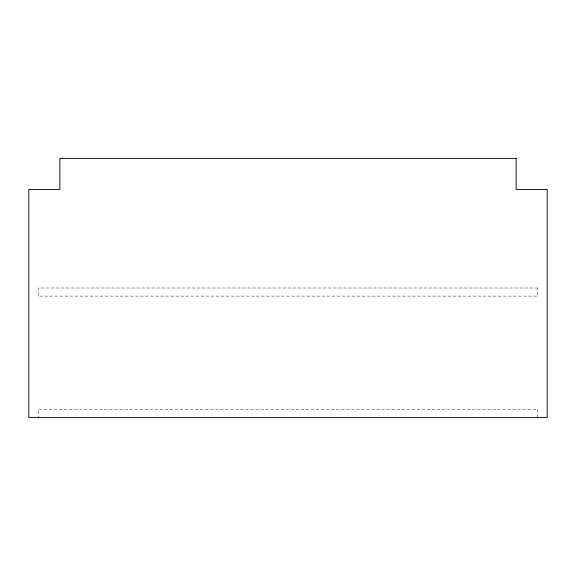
<?xml version="1.0" encoding="UTF-8"?>
<svg xmlns="http://www.w3.org/2000/svg" width="576" height="576" viewBox="0 0 576 576"><rect width="100%" height="100%" fill="white"/><g stroke="black" fill="none" stroke-linecap="round" stroke-linejoin="round"><path stroke-width="0.43" stroke-dasharray="2.88 2.16" d="M537.754 417.6L537.754 409.5L38.246 409.5L38.246 417.6M537.754 288L38.254 288L38.254 296.1L537.754 296.1L537.754 288"/><path stroke-width="0.86" d="M516.154 158.4L59.846 158.4L59.846 189.446L28.8 189.446L28.8 417.6L547.2 417.6L547.2 189.446L516.154 189.446L516.154 158.4"/></g></svg>
